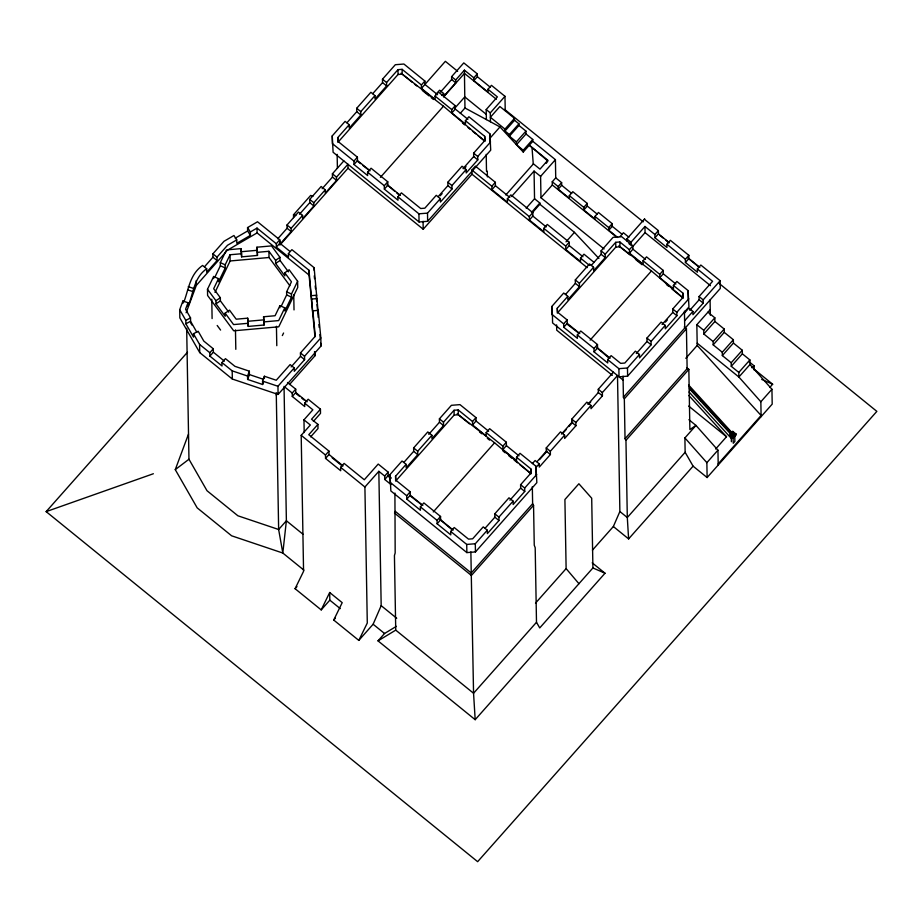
<?xml version="1.0" encoding="UTF-8"?>
<svg xmlns="http://www.w3.org/2000/svg" width="923" height="923" viewBox="0 0 923 923"><rect width="100%" height="100%" fill="white"/><g stroke="black" fill="none" stroke-linecap="round" stroke-linejoin="round"><path stroke-width="1.38" d="M263.528 382.064L262.628 384.499L247.618 379.445L247.56 376.042L249.348 371.184L234.915 366.327L225.431 358.643L221.958 362.566L222.016 365.969L209.879 356.116L209.821 352.724L213.294 348.79L203.821 341.106L198.18 331.253L193.461 333.734L193.53 337.137L185.869 323.777L185.811 320.385L179.697 309.701L182.927 301.002L187.992 302.721L188.05 306.124C193.68 293.018 193.68 277.811 206.683 268.778L202.587 265.455C189.93 274.304 188.8 288.737 183.954 301.798M247.618 379.445L249.406 374.588L249.348 371.184M262.628 384.499L262.57 381.095L264.37 376.238L276.242 380.241L290.145 364.573L294.241 367.896L294.299 371.288L304.602 359.658L304.544 356.266L320.835 337.887L318.204 310.37L312.862 310.855L312.92 314.247L308.974 270.254L288.414 253.583L291.899 249.66L314.132 267.693L318.273 313.774L318.204 310.37M187.992 302.721L185.569 309.24L190.53 317.904L190.588 321.308L196.841 332.234M186.134 312.747L196.322 285.38L226.643 251.148M303.898 570.149L282.819 553.039L231.627 535.802L197.176 507.858L175.266 469.634L188.477 434.133M313.393 421.396L320.512 413.366L320.443 409.201L308.155 399.232L304.671 403.155L312.862 409.8L303.967 419.838L310.347 425.007L301.198 435.321L303.563 571.325L295.083 588.701L321.204 609.895L329.684 592.508L342.202 602.661L333.722 620.048L358.805 640.389L373.123 624.236L381.176 605.661L378.834 471.318L384.683 476.06L384.741 479.464L390.994 484.54M592.439 550.131L613.357 526.525L619.875 511.515L617.499 375.523L602.361 392.598L602.419 395.852L591.02 408.716L590.962 405.451L586.866 402.128L571.764 419.169L571.822 422.422L561.507 434.064M396.359 626.348L384.545 633.501L378.015 640.862L475.183 719.686L473.557 693.265L395.736 630.132L394.433 555.554L395.171 552.946L394.917 493.044M241.065 248.61L241.607 256.859L257.459 255.44L257.402 252.325L268.928 251.298L275.596 260.321L275.642 263.447L284.826 275.885L284.78 272.758L289.164 269.781L297.621 281.238L297.737 287.445L278.769 326.8L233.704 330.803L207.594 295.464L207.49 289.257L213.64 276.508L218.52 278.654L218.566 281.78L225.247 267.935L225.189 264.809L230.035 254.76L241.549 253.733L241.065 248.61L226.458 249.914L220.309 262.663L220.366 265.778L214.805 277.315M218.52 278.654L213.674 288.703L220.343 297.737L220.389 300.852L228.742 312.159M214.99 292.406L230.139 260.967L230.035 254.76M297.621 281.238L291.483 293.987L291.53 297.114L284.861 310.959L284.803 307.832L279.923 305.686L275.077 315.735L263.563 316.762L264.105 325L248.252 326.419L247.883 322.577M281.192 306.286L286.649 294.956L286.603 291.841L291.449 281.78L284.78 272.758M284.803 307.832L278.654 320.581L264.059 321.885L264.105 325M282.346 335.568L283.58 333.018M358.805 640.389L367.285 623.013L364.908 487.009L378.834 471.318M546.289 163.302L547.858 161.017L529.306 145.234L547.835 160.267L539.978 169.14L533.448 163.833L505.827 194.984M688.696 385.11L732.135 432.783L730.843 434.237L689.343 388.687M204.525 266.735L212.948 257.217L212.89 253.825L223.977 241.318L233.946 235.503L236.738 239.899L236.796 243.303L250.41 235.377L250.352 231.973L247.56 227.577L257.529 221.774L279.761 239.807L279.819 243.211L276.346 247.133L288.484 256.975L288.414 253.583M206.683 268.778L206.74 272.17L217.055 260.54L216.986 257.148L227.508 245.276L236.738 239.899M332.395 144.034L332.257 135.866L345.098 121.375L349.194 124.697L349.252 128.089L360.847 115.017L360.789 111.614L374.98 95.611L370.884 92.288L356.693 108.291L356.751 111.695L346.944 122.759M372.719 93.673L382.537 82.608L382.48 79.205L395.321 64.714L403.905 64.033L424.88 81.051L424.949 84.455L437.548 94.677M337.853 141.173L337.795 137.562L349.194 124.697M374.98 95.611L375.038 99.015L386.633 85.931L386.575 82.528L397.975 69.663L402.128 69.34L421.407 84.985L421.465 88.377L435.114 99.453L435.056 96.061L438.54 92.138L455.235 105.683L455.304 109.076L451.82 113.01L465.469 124.086L465.411 120.682L468.896 116.76L489.871 133.777L490.713 150.161L427.649 221.301L419.065 221.982L333.099 152.249L332.257 135.866M337.876 142.373L398.055 74.486L397.975 69.663M293.56 217.643L293.502 214.782L310.659 195.445L312.978 196.218M277.719 238.826L287.088 228.246L287.03 224.993L298.475 212.094L302.571 215.417L302.629 218.67L313.878 205.979L313.82 202.725L325.254 189.815L321.158 186.492L309.724 199.403L309.782 202.656L299.467 214.286M322.15 188.696L332.465 177.066L332.407 173.801L343.852 160.902M276.346 247.133L276.289 243.73L279.761 239.807M279.877 241.007L279.934 244.26L291.183 231.569L291.126 228.316L302.571 215.417M325.254 189.815L325.311 193.069L336.56 180.389L336.503 177.124L347.948 164.225L348.017 168.251L279.865 245.114M438.102 196.703L447.909 185.638L447.851 182.235L462.031 166.232L466.127 169.555L451.947 185.558L452.005 188.961L440.409 202.045L440.352 198.641L436.256 195.318L424.845 208.183L420.703 208.517L401.424 192.872L397.94 196.795L397.998 200.199L384.349 189.123L387.822 185.188L387.764 181.796L371.069 168.24L367.585 172.174L367.642 175.566L353.994 164.49L353.936 161.098L357.409 157.164L338.13 141.531L337.795 137.562M421.407 84.985L424.88 81.051M719.236 283.499L876.85 411.37L477.641 861.678L46.15 511.63L187.496 352.194M353.994 164.49L357.466 160.567L357.409 157.164M421.465 88.377L445.359 61.322L457.646 71.302M435.829 94.434L439.59 90.2L443.686 93.523L443.732 96.384L455.743 82.828L455.697 79.978L464.407 70.148L473.834 77.797L473.88 80.647L488.025 92.127L487.979 89.266L491.451 85.343L504.973 96.315L505.227 110.575M440.559 92.023L451.647 79.505L451.601 76.655L463.784 62.902L477.306 73.863L477.364 76.724L473.88 80.647M209.879 356.116L213.363 352.194L213.294 348.79M441.944 95.496L443.686 93.523M443.571 96.95L464.465 73.379L464.407 70.148M380.426 177.343L443.467 106.226L484.84 141.115M473.834 77.797L477.306 73.863M384.349 189.123L384.291 185.719L387.764 181.796M451.82 113.01L451.762 109.606L455.235 105.683M454.751 108.222L464.777 96.903L464.465 73.379L496.355 99.257M460.3 113.287L464.973 108.003L464.777 96.903L486.283 114.348M486.375 119.575L486.202 109.549L497.393 96.915L487.979 89.266M490.448 121.767L490.298 112.871L504.973 96.315M462.988 168.632L473.695 156.552L473.637 153.16L485.036 140.296L484.702 136.327L465.411 120.682M489.525 138.715L499.978 126.924L523.26 152.053L532.779 141.311L532.756 139.465L525.995 133.973L525.948 131.112L518.945 125.436L518.922 123.82L514.538 120.255L514.503 118.363L499.897 106.514L490.367 117.256L504.973 129.105L505.008 131.008L509.392 134.562L509.415 136.189L516.418 141.865L516.465 144.726L523.226 150.207L523.26 152.053M291.137 366.916L300.506 356.336L300.448 352.944L315.285 336.214L312.862 310.855M440.225 195.745L442.129 193.599M464.096 168.817L466.011 166.659M427.649 221.301L427.511 213.132L440.352 198.641M466.127 169.555L466.196 172.959L477.791 159.875L477.733 156.483L490.575 141.992M504.973 129.105L514.503 118.363M179.697 309.701L179.835 317.87L199.726 352.586L232.331 379.041L278.088 394.444L277.95 386.264L294.241 367.896M505.008 131.008L514.538 120.255M348.017 168.251L423.207 229.25L471.999 174.216L471.93 170.051L475.403 166.128L495.351 182.304L495.409 185.708L491.924 189.63L507.431 202.206L507.373 198.803L510.857 194.88L532.802 212.682L532.859 216.086L529.375 220.009L543.866 231.765L543.809 228.362L547.281 224.439L569.179 242.207L569.249 245.599L565.764 249.522L580.544 261.521L580.486 258.117L583.971 254.194L593.985 262.317M276.289 395.159L278.019 393.21M278.088 394.444L320.985 346.056L320.835 337.887M509.392 134.562L518.922 123.82M509.415 136.189L518.945 125.436M289.476 384.533L314.905 355.851L314.835 351.859M304.671 403.155L304.728 406.558L292.291 396.463L292.233 393.071L295.706 389.137L287.514 382.491M516.418 141.865L525.948 131.112M292.291 396.463L295.764 392.54L295.706 389.137M516.465 144.726L525.995 133.973M523.226 150.207L532.756 139.465M491.924 189.63L491.867 186.227L495.351 182.304M320.443 409.201L311.547 419.227L317.916 424.395L317.997 428.572L310.67 436.821M511.515 196.518L534.059 171.078L540.601 176.385L540.97 197.753L604.069 248.945M317.916 424.395L308.767 434.721L328.957 451.093L329.015 454.497L325.542 458.419L340.691 470.718L340.633 467.315L344.106 463.392L364.297 479.764L378.211 464.061L388.168 472.138L388.225 475.541L384.741 479.464M540.601 176.385L555.415 159.667L532.779 141.311M526.179 208.183L534.544 198.745L534.059 171.078M540.97 197.753L552.312 184.969L552.254 181.773L555.727 177.851L555.415 159.667M531.452 212.463L539.828 203.025L534.544 198.745M532.352 212.717L539.84 204.26L539.828 203.025M529.375 220.009L529.317 216.605L532.802 212.682M617.718 237.488L608.788 230.242L612.261 226.32L612.214 223.666L598.439 212.486L594.966 216.42L595.012 219.063L583.832 210.006L587.316 206.083L587.27 203.429L572.802 191.696L569.318 195.618L569.364 198.26L558.196 189.203L558.15 186.55L561.622 182.627L555.727 177.851M558.196 189.203L561.669 185.281L561.622 182.627M325.542 458.419L325.473 455.027L328.957 451.093M583.832 210.006L583.786 207.352L587.27 203.429M566.018 241.849L574.452 232.342L539.84 204.26M565.764 249.522L565.707 246.129L569.179 242.207M384.683 476.06L388.168 472.138M608.788 230.242L608.742 227.589L612.214 223.666M390.164 482.729L390.014 474.56L402.024 461.015L406.12 464.338L406.178 467.742L417.773 454.658L417.715 451.255L431.895 435.264L427.799 431.941L413.619 447.932L413.677 451.335L403.87 462.4M428.757 434.329L439.463 422.249L439.406 418.857L451.405 405.312L459.989 404.632L475.991 417.611L476.049 421.015L472.564 424.938L486.225 436.014L486.167 432.61L489.64 428.687L506.346 442.232L506.404 445.636L502.92 449.559L516.58 460.635L516.522 457.231L519.995 453.308L535.998 466.288L536.84 482.671L475.449 551.919L466.865 552.6L390.856 490.944L390.014 474.56M295.083 588.701L296.975 586.567M472.564 424.938L472.507 421.534L458.212 409.927L454.058 410.262L454.139 415.073L395.644 481.068L395.552 476.256L406.12 464.338M431.895 435.264L431.964 438.656L443.559 425.572L443.502 422.18L454.058 410.262M551.873 314.708L551.735 306.54L563.711 293.029L567.807 296.352L567.864 299.756L579.459 286.672L579.402 283.28L593.581 267.278L589.485 263.955L575.306 279.946L575.364 283.349L565.557 294.425M591.331 265.339L601.15 254.275L601.092 250.871L613.057 237.361L621.652 236.68L632.866 245.783L632.936 249.187L629.451 253.11L643.1 264.186L643.043 260.782L646.527 256.859L663.222 270.404L663.291 273.808L659.807 277.731L673.455 288.807L673.398 285.415L676.882 281.48L688.108 290.595L688.95 306.978L627.617 376.157L619.033 376.838L618.895 368.669L607.669 359.566L611.141 355.632L620.671 363.362L624.825 363.039L635.359 351.155L639.454 354.478L639.512 357.882L651.107 344.798L651.05 341.395L665.229 325.392L661.133 322.069L646.954 338.072L647.011 341.475L636.305 353.544M619.91 236.657L623.394 232.734L628.875 237.188M615.814 247.099L557.33 313.07L557.273 308.236L567.807 296.352M593.581 267.278L593.651 270.67L605.246 257.598L605.188 254.194L615.722 242.311L619.864 241.976L629.394 249.706L629.451 253.11M626.913 240.984L626.879 238.93L644.704 218.82M628.978 243.672L631.032 245.333L630.974 242.253L644.969 226.47L654.903 234.523L654.961 237.765L666.948 247.491L666.891 244.249L670.375 240.326L688.846 255.325L688.904 258.555L685.431 262.49L697.419 272.204L697.361 268.974L700.834 265.039L720.159 280.719L720.286 288.461L685.074 328.196M485.06 528.268L494.878 517.203L494.82 513.799L509 497.809L513.096 501.131L498.916 517.122L498.974 520.526L487.379 533.609L487.309 530.206L483.214 526.883L472.657 538.801L468.503 539.124L454.208 527.529L450.724 531.452L450.782 534.855L437.133 523.779L440.606 519.845L440.548 516.453L423.853 502.908L420.369 506.831L420.426 510.223L406.778 499.147L406.72 495.755L410.193 491.821L395.898 480.225L395.552 476.256M472.507 421.534L475.991 417.611M406.778 499.147L410.262 495.224L410.193 491.821M607.669 359.566L607.726 362.958L594.066 351.882L597.55 347.959L597.493 344.556L580.786 331.011L577.313 334.934L577.371 338.337L563.722 327.261L563.653 323.858L567.137 319.935L557.607 312.205L557.273 308.236M629.394 249.706L632.866 245.783M632.786 246.499L645.073 232.631L644.969 226.47M563.722 327.261L567.195 323.338L567.137 319.935M321.204 609.895L329.823 600.169L329.684 592.508M654.903 234.523L658.376 230.6L644.346 219.224M654.961 237.765L658.434 233.842L658.376 230.6M333.722 620.048L335.441 618.098M433.256 511.942L494.578 442.786L531.002 473.661M590.143 340.126L651.453 270.958L683.078 297.91L682.928 293.145L673.398 285.415M437.133 523.779L437.075 520.376L440.548 516.453M502.92 449.559L502.862 446.155L506.346 442.232M594.066 351.882L594.008 348.49L597.493 344.556M659.807 277.731L659.749 274.339L663.222 270.404M685.431 262.49L685.374 259.248L688.846 255.325M532.375 463.6L535.121 460.508L539.217 463.831L539.274 467.084L550.396 454.531L550.339 451.278L564.611 435.183L560.515 431.86L546.243 447.955L546.301 451.209L537.024 461.673M587.87 404.32L598.323 392.529L598.266 389.275L613.403 372.2M662.091 324.469L672.786 312.389L672.729 308.986L683.262 297.114L682.928 293.145M539.528 459.631L547.108 451.082M563.226 432.899L566.076 429.691M568.914 426.484L572.71 422.203M588.828 404.032L590.72 401.886M509.946 500.197L520.653 488.117L520.595 484.725L531.163 472.807L530.817 468.838L516.522 457.231M535.559 467.949L539.217 463.831M564.611 435.183L564.668 438.437L575.917 425.745L575.86 422.492L590.962 405.451M665.437 322.127L667.329 319.993M627.617 376.157L627.478 367.989L639.454 354.478M665.229 325.392L665.287 328.796L676.894 315.712L676.824 312.309L688.8 298.81M475.449 551.919L475.31 543.751L487.309 530.206M513.096 501.131L513.153 504.523L524.749 491.44L524.691 488.048L536.701 474.503M684.278 313.243L688.8 308.132L692.896 311.455L692.954 314.697L703.222 303.113L703.164 299.871L720.159 280.719M689.793 310.324L699.126 299.79L699.069 296.548L712.579 281.319L697.361 268.974M684.751 320.65L692.896 311.455M613.357 526.525L628.609 538.905L627.305 517.538L625.956 440.317L625.033 438.702L624.329 398.817L623.406 397.213L684.739 328.034L684.439 311.166M624.329 398.817L686.435 328.761L684.231 326.973M532.629 503.727L471.249 572.975L473.557 693.265L536.494 622.275L535.19 547.697L534.255 545.228L533.552 505.331L532.629 503.727L532.329 486.606M533.552 505.331L471.399 575.456L394.479 513.05M718.186 463.877L761.094 415.477L697.211 345.444L696.842 324.7L710.249 309.586M761.117 416.642L760.852 401.759L738.885 377.022L738.804 372.431L731.258 366.316L731.201 362.762L722.34 355.574L722.282 352.24L713.191 344.856L713.133 341.533L703.811 333.976L703.753 330.296L714.829 317.8L707.929 312.193M703.811 333.976L714.898 321.481L714.829 317.8M685.801 358.309L697.211 345.444M625.033 438.702L687.127 368.658L686.435 328.761L684.739 328.034M713.133 341.533L724.209 329.038L714.898 321.481M625.956 440.317L688.835 369.385L686.597 367.573M713.191 344.856L724.267 332.361L724.209 329.038M722.282 352.24L733.358 339.733L724.267 332.361M722.34 355.574L733.427 343.068L733.358 339.733M731.201 362.762L742.288 350.267L733.427 343.068M731.258 366.316L742.346 353.809L742.288 350.267M738.804 372.431L749.891 359.935L742.346 353.809M535.513 603.134L566.122 568.614L564.911 499.528L578.883 483.767L591.701 498.212L592.912 567.945L539.736 627.928L536.494 622.275M749.891 359.935L749.972 364.527L771.94 389.264L772.193 404.136L707.122 477.537L693.092 466.161L685.143 452.293L684.901 437.929L695.977 425.434L688.916 419.7M749.972 364.527L738.885 377.022L697.165 343.183M685.143 452.293L627.305 517.538L619.875 511.515M628.609 538.905L693.092 466.161M475.183 719.686L605.015 573.229L592.197 562.834M769.794 387.441L772.643 384.222L753.63 368.796M715.648 449.005L726.505 436.764L688.904 395.552M707.122 477.537L706.868 462.665L717.944 450.17L695.977 425.434L689.885 429.541L688.835 369.385L687.127 368.658M760.852 401.759L771.94 389.264M735.816 435.079L733.162 437.202L733.243 437.987L735.816 435.079L735.804 433.845L732.77 431.387L730.185 434.295L730.208 435.529L733.243 437.987M751.818 367.735L754.149 365.877L748.715 361.458M175.266 469.634L188.961 459.239L186.677 328.288M248.252 326.419L247.71 318.17L236.196 319.196L229.527 310.163L225.131 313.139L225.189 316.266L216.005 303.829L215.947 300.702L220.343 297.737M275.596 260.321L279.981 257.355L271.524 245.899L256.917 247.202L257.459 255.44M216.005 303.829L220.389 300.852M275.642 263.447L280.038 260.471L279.981 257.355M378.015 640.862L395.736 630.132M235.25 238.192L247.618 230.981L247.56 227.577M250.352 231.973L257.009 228.096L276.289 243.73M227.589 250.087L257.09 232.908L257.009 228.096M185.811 320.385L190.53 317.904M185.869 323.777L190.588 321.308M46.15 511.63L153.368 473.741M241.111 251.737L256.975 250.318M230.139 260.967L269.031 257.505L289.88 285.738M311.409 295.683L316.762 295.198M311.466 299.075L316.82 298.602M247.756 321.296L263.62 319.877M248.195 323.292L233.588 324.584L225.131 313.139M398.055 74.486L402.209 74.152L412.246 82.297M397.94 196.795L418.915 213.813L427.511 213.132M629.901 254.875L619.944 246.799L615.803 247.122L615.722 242.311M618.895 368.669L627.478 367.989M454.139 415.073L458.293 414.75L469.461 423.807M450.724 531.452L466.726 544.432L475.31 543.751M730.208 435.529L731.27 435.668L731.374 441.713M293.502 214.782L295.833 215.555M249.406 374.588L263.055 379.18M221.958 362.566L232.192 370.861L247.56 376.042M262.57 381.095L277.95 386.264M188.269 286.649L193.334 288.368M188.327 290.053L193.392 291.76M761.694 379.422L772.643 384.222M592.912 567.945L605.015 573.229M220.309 262.663L225.189 264.809M286.603 291.841L291.483 293.987M220.366 265.778L225.247 267.935M286.649 294.956L291.53 297.114M464.973 108.003L499.978 126.924M618.825 245.841L651.453 270.958M566.699 323.858L579.079 333.388M457.185 413.804L494.578 442.786M409.65 495.443L422.123 505.112M401.078 73.205L443.467 106.226M357.166 161.029L360.512 163.636M362.739 165.379L369.431 170.593M477.364 76.724L490.413 87.316M658.434 233.842L669.337 242.68M688.904 258.555L699.807 267.405M504.604 109.387L643.216 221.832M659.98 235.434L663.337 238.157M665.575 239.968L668.921 242.691M687.935 258.105L699.115 267.174M666.891 244.249L685.374 259.248M645.073 232.631L710.468 285.68M451.601 76.655L455.697 79.978M451.647 79.505L455.743 82.828M486.202 109.549L490.298 112.871M561.669 185.281L571.729 193.438M587.316 206.083L597.366 214.24M612.261 226.32L622.321 234.477M699.069 296.548L703.164 299.871M626.879 238.93L630.974 242.253M699.126 299.79L703.222 303.113M552.254 181.773L558.15 186.55M569.318 195.618L583.786 207.352M594.966 216.42L608.742 227.589M632.936 249.187L645.535 259.409M663.291 273.808L675.89 284.03M552.312 184.969L616.518 237.049M643.043 260.782L659.749 274.339M455.304 109.076L467.903 119.309M435.056 96.061L451.762 109.606M635.439 259.363L642.073 264.739M666.418 284.492L668.633 286.28M671.944 288.98L683.008 297.956M414.485 84.108L416.711 85.92M422.296 90.442L428.987 95.877M431.214 97.688L433.452 99.499M462.469 123.036L464.696 124.847M468.042 127.559L470.28 129.37M472.507 131.181L475.853 133.893M478.091 135.704L484.783 141.138L484.702 136.327M696.842 324.7L703.753 330.296M601.092 250.871L605.188 254.194M672.729 308.986L676.824 312.309M601.15 254.275L605.246 257.598M672.786 312.389L676.894 315.712M382.48 79.205L386.575 82.528M473.637 153.16L477.733 156.483M382.537 82.608L386.633 85.931M473.695 156.552L477.791 159.875M495.409 185.708L509.808 197.384M532.859 216.086L546.231 226.931M569.249 245.599L582.967 256.732M471.93 170.051L491.867 186.227M507.373 198.803L529.317 216.605M543.809 228.362L565.707 246.129M580.486 258.117L589.393 265.339M471.999 174.216L587.178 267.647M575.306 279.946L579.402 283.28M646.954 338.072L651.05 341.395M575.364 283.349L579.459 286.672M647.011 341.475L651.107 344.798M356.693 108.291L360.789 111.614M447.851 182.235L451.947 185.558M356.751 111.695L360.847 115.017M447.909 185.638L452.005 188.961M688.673 406.074L726.505 436.764M567.195 323.338L579.794 333.561M597.55 347.959L610.149 358.182M551.735 306.54L552.427 314.755L563.653 323.858M577.313 334.934L594.008 348.49M357.466 160.567L370.077 170.79M387.822 185.188L400.432 195.422M332.949 144.069L353.936 161.098M367.585 172.174L384.291 185.719M623.106 380.08L552.577 322.923L552.427 314.755M612.353 375.326L556.719 330.192L556.627 324.873M598.266 389.275L602.361 392.598M332.407 173.801L336.503 177.124M598.323 392.529L602.419 395.852M332.465 177.066L336.56 180.389M309.724 199.403L313.82 202.725M309.782 202.656L313.878 205.979M571.764 419.169L575.86 422.492M571.822 422.422L575.917 425.745M287.03 224.993L291.126 228.316M287.088 228.246L291.183 231.569M546.243 447.955L550.339 451.278M546.301 451.209L550.396 454.531M279.819 243.211L289.753 251.264M257.09 232.908L309.067 275.066L314.951 336.722M476.049 421.015L488.648 431.237M506.404 445.636L519.003 455.858M486.167 432.61L502.862 446.155M479.522 431.964L481.748 433.775M487.332 438.31L489.571 440.121M502.977 451.001L505.216 452.812M508.561 455.524L511.919 458.246M514.146 460.058L517.503 462.781M519.73 464.592L530.91 473.649L530.817 468.838M439.406 418.857L443.502 422.18M520.595 484.725L524.691 488.048M439.463 422.249L443.559 425.572M520.653 488.117L524.749 491.44M212.89 253.825L216.986 257.148M212.948 257.217L217.055 260.54M300.448 352.944L304.544 356.266M413.619 447.932L417.715 451.255M494.82 513.799L498.916 517.122M300.506 356.336L304.602 359.658M413.677 451.335L417.773 454.658M494.878 517.203L498.974 520.526M295.764 392.54L307.174 401.793M296.364 393.786L299.663 396.452M301.856 398.24L304.048 400.017M292.233 393.071L284.042 386.425L286.384 520.768L282.819 553.039L278.642 529.502L276.254 392.621M388.225 475.541L391.352 478.079M388.145 476.233L390.325 478.01M410.262 495.224L422.861 505.446M440.606 519.845L453.216 530.079M390.717 482.775L406.72 495.755M420.369 506.831L437.075 520.376M213.363 352.194L224.393 361.147M193.461 333.734L199.587 344.417L209.821 352.724M329.015 454.497L343.091 465.907M332.165 457.808L342.156 465.919M395.24 511.319L471.249 572.975L470.88 551.896M301.198 435.321L325.473 455.027M340.633 467.315L364.908 487.009M303.009 534.255L286.384 520.768L278.642 529.502L237.892 515.784L207.006 490.724L188.961 459.239M381.176 605.661L396.717 618.26M373.123 624.236L384.545 633.501M329.823 600.169L340.252 608.626M387.095 184.842L394.721 191.269M396.902 193.103L399.071 194.949M439.821 519.372L451.601 529.352M596.835 347.694L608.822 357.916M574.452 232.342L598.912 258.452M689.02 386.691L731.489 433.314M690.889 389.552L701.468 401.17M704.353 404.332L706.28 406.443M710.122 410.666L724.555 426.507M689.054 392.01L731.362 438.46M684.901 437.929L706.868 462.665M566.122 568.614L578.94 583.705M280.038 260.471L288.461 271.87M207.49 289.257L215.947 300.702M217.193 325.473L220.585 330.065M247.618 230.981L250.41 235.377M190.565 322.635L191.972 325.081M314.27 275.862L314.547 278.723M315.228 285.888L315.504 288.749M316.185 295.914L316.739 301.648M317.016 304.509L317.558 310.243M317.974 314.535L318.239 317.408M318.931 324.573L319.196 327.434M319.889 334.599L320.154 337.46M320.708 343.194L320.985 346.056M314.501 351.582L314.905 355.851M256.917 247.202L257.402 252.325M263.563 316.762L264.059 321.885M532.063 148.211L533.298 164.409M754.149 365.877L754.229 370.123M734.766 435.391L734.87 441.436L733.266 443.248L732.77 431.387L732.781 432.622M717.944 450.17L718.209 465.042M710.075 299.94L710.341 315.204M688.108 290.595L688.246 298.764M623.037 376.134L623.406 397.213M619.864 241.976L619.944 246.799M535.998 466.288L536.136 474.457M489.871 133.777L490.021 141.946M487.39 176.904L487.298 171.217L486.502 171.217L486.213 154.349M466.726 544.432L466.865 552.6M458.212 409.927L458.293 414.75M423.069 221.278L423.207 229.25M418.915 213.813L419.065 221.982M402.128 69.34L402.209 74.152M337.149 154.349L337.403 168.401M314.132 267.693L314.178 270.416M308.974 270.254L309.067 275.066M303.967 419.838L304.198 432.529M293.756 294.679L294.022 309.92M279.923 305.686L279.957 307.763M276.439 326.292L276.785 345.687M268.928 251.298L269.031 257.505M264.37 376.238L264.405 378.511M247.71 318.17L247.745 320.246M241.549 253.733L241.607 256.859M235.469 329.938L235.815 349.332M232.192 370.861L232.331 379.041M213.64 276.508L213.674 278.584M211.771 299.202L212.105 318.585M199.587 344.417L199.726 352.586M196.241 280.557L196.322 285.38M182.927 301.002L182.962 303.275M735.804 433.845L733.22 436.752L730.185 434.295L735.804 433.845"/></g></svg>
